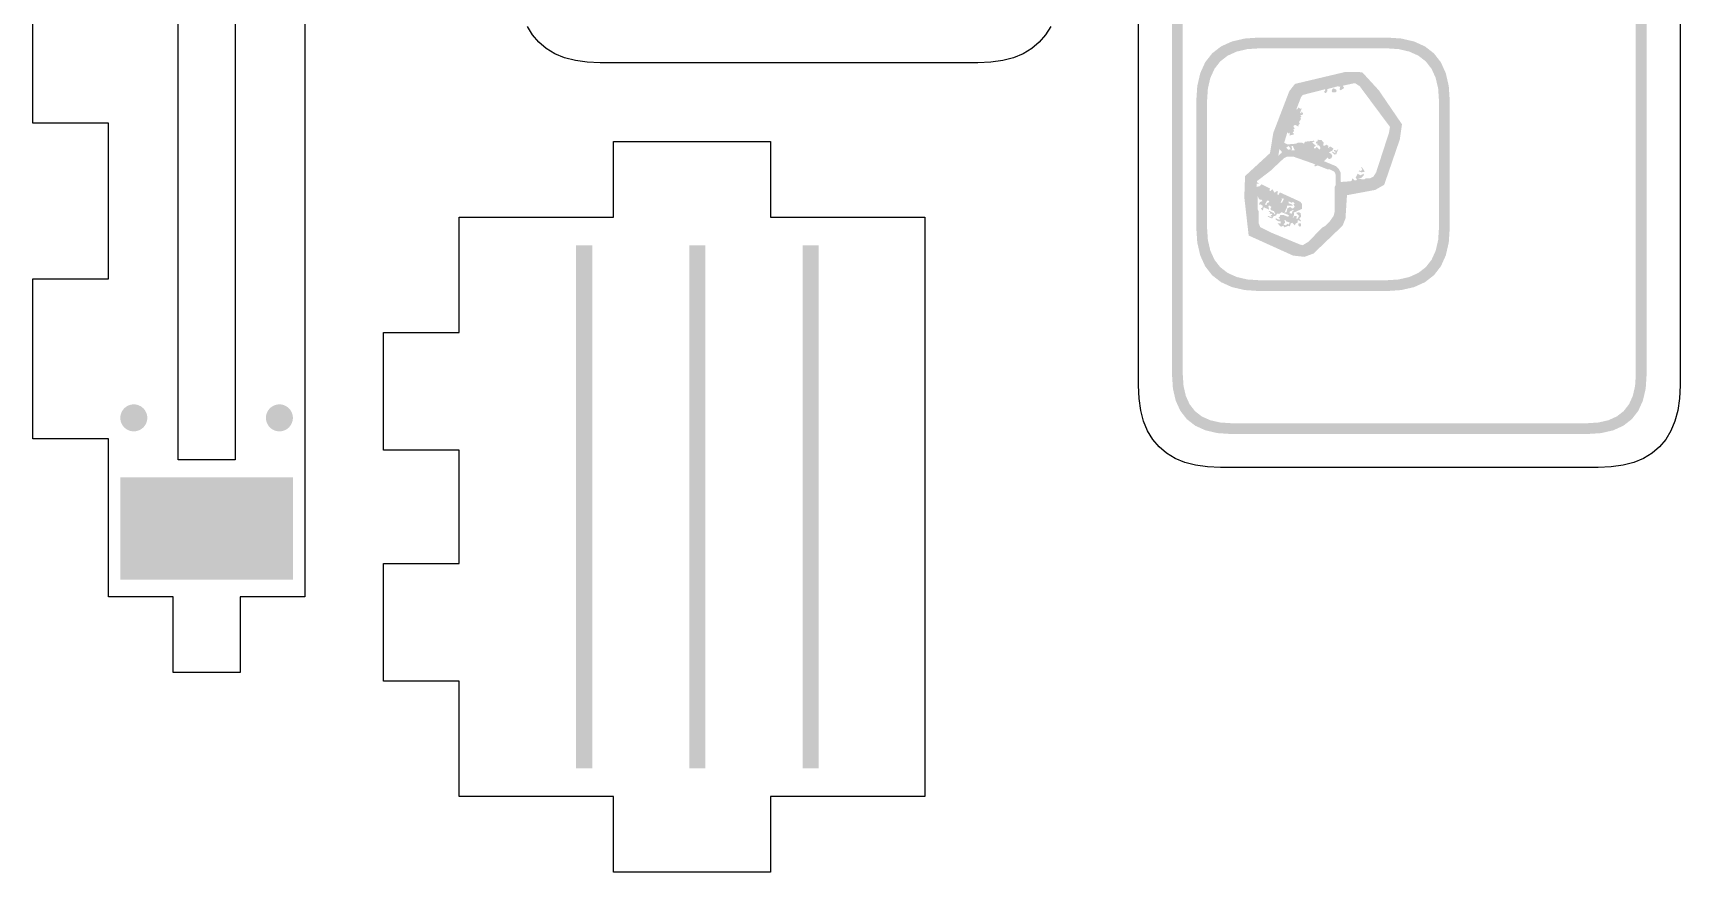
# Model space of a CAD drawing. Header units: millimetres. Extents: x 6 to 441, y 6 to 299.
# Drawn here: x 218 to 279, y 6 to 37.1 of the extents above; entities that cross this region are included whole.
import ezdxf

# ---------------------------------------------------------------- set-up
doc = ezdxf.new("R2010")
doc.units = ezdxf.units.MM
doc.layers.add('CUT', color=1, linetype='Continuous')
doc.layers.add('RASTER', color=7, linetype='Continuous')

msp = doc.modelspace()

# ---------------------------------------------------------------- hatches: boundary and pattern name
at = {"layer": 'RASTER'}
h = msp.add_hatch(color=7, dxfattribs=at)
h.paths.add_polyline_path([(275.6, 83.8), (276.116, 83.766), (276.563, 83.663), (276.941, 83.491), (277.25, 83.25), (277.491, 82.941), (277.663, 82.563), (277.766, 82.116), (277.8, 81.6), (277.8, 24.4), (277.766, 23.884), (277.662, 23.438), (277.491, 23.059), (277.25, 22.75), (276.941, 22.509), (276.563, 22.337), (276.116, 22.234), (275.6, 22.2), (262.4, 22.2), (261.884, 22.234), (261.438, 22.338), (261.059, 22.509), (260.75, 22.75), (260.509, 23.059), (260.337, 23.438), (260.234, 23.884), (260.2, 24.4), (260.2, 81.6), (260.234, 82.116), (260.338, 82.563), (260.509, 82.941), (260.75, 83.25), (261.059, 83.491), (261.438, 83.663), (261.884, 83.766), (262.4, 83.8)])
h.paths.add_polyline_path([(275.6, 83.4), (262.4, 83.4), (261.978, 83.372), (261.612, 83.288), (261.303, 83.147), (261.05, 82.95), (260.853, 82.697), (260.713, 82.387), (260.628, 82.022), (260.6, 81.6), (260.6, 24.4), (260.628, 23.978), (260.713, 23.612), (260.853, 23.303), (261.05, 23.05), (261.303, 22.853), (261.612, 22.713), (261.978, 22.628), (262.4, 22.6), (275.6, 22.6), (276.022, 22.628), (276.388, 22.713), (276.697, 22.853), (276.95, 23.05), (277.147, 23.303), (277.287, 23.612), (277.372, 23.978), (277.4, 24.4), (277.4, 81.6), (277.372, 82.022), (277.287, 82.387), (277.147, 82.697), (276.95, 82.95), (276.697, 83.147), (276.388, 83.288), (276.022, 83.372), (275.6, 83.4)], flags=0)
h = msp.add_hatch(color=7, dxfattribs=at)
h.paths.add_polyline_path([(268.15, 36.9), (268.701, 36.863), (269.178, 36.753), (269.582, 36.57), (269.913, 36.313), (270.17, 35.982), (270.353, 35.578), (270.463, 35.101), (270.5, 34.55), (270.5, 29.85), (270.463, 29.299), (270.353, 28.822), (270.17, 28.418), (269.913, 28.087), (269.582, 27.83), (269.178, 27.647), (268.701, 27.537), (268.15, 27.5), (263.45, 27.5), (262.899, 27.537), (262.422, 27.647), (262.018, 27.83), (261.688, 28.087), (261.43, 28.418), (261.247, 28.822), (261.137, 29.299), (261.1, 29.85), (261.1, 34.55), (261.137, 35.101), (261.247, 35.578), (261.43, 35.982), (261.688, 36.313), (262.018, 36.57), (262.422, 36.753), (262.899, 36.863), (263.45, 36.9)])
h.paths.add_polyline_path([(268.15, 36.5), (263.45, 36.5), (262.993, 36.47), (262.597, 36.378), (262.262, 36.226), (261.987, 36.013), (261.774, 35.738), (261.622, 35.403), (261.53, 35.007), (261.5, 34.55), (261.5, 29.85), (261.53, 29.393), (261.622, 28.997), (261.774, 28.662), (261.987, 28.387), (262.262, 28.174), (262.597, 28.022), (262.993, 27.93), (263.45, 27.9), (268.15, 27.9), (268.607, 27.93), (269.003, 28.022), (269.338, 28.174), (269.613, 28.387), (269.826, 28.662), (269.978, 28.997), (270.07, 29.393), (270.1, 29.85), (270.1, 34.55), (270.07, 35.007), (269.978, 35.403), (269.826, 35.738), (269.613, 36.013), (269.338, 36.226), (269.003, 36.378), (268.607, 36.47), (268.15, 36.5)], flags=0)
h = msp.add_hatch(color=7, dxfattribs=at)
h.paths.add_polyline_path([(268.728, 33.684), (268.647, 33.12), (268.069, 31.44), (267.737, 31.25), (266.689, 31.055), (266.633, 30.19), (266.526, 29.925), (265.448, 28.892), (265.113, 28.769), (264.688, 28.816), (263.043, 29.56), (262.881, 30.978), (262.909, 31.764), (263.834, 32.615), (263.956, 33.365), (264.55, 34.913), (264.76, 35.181), (266.641, 35.627), (267.254, 35.614), (267.869, 34.943)])
h.paths.add_polyline_path([(268.393, 33.606), (267.618, 34.744), (267.111, 35.297), (266.676, 35.306), (264.943, 34.895), (264.831, 34.753), (264.267, 33.281), (264.132, 32.454), (263.224, 31.619), (263.201, 30.991), (263.34, 29.777), (264.773, 29.129), (265.073, 29.095), (265.274, 29.17), (266.255, 30.109), (266.317, 30.262), (266.386, 31.324), (267.625, 31.555), (267.806, 31.658), (268.335, 33.195), (268.393, 33.606)], flags=0)
h = msp.add_hatch(color=7, dxfattribs=at)
h.paths.add_polyline_path([(268.491, 33.576), (268.502, 33.513), (268.355, 33), (267.952, 31.791), (267.853, 31.596), (267.586, 31.461), (266.439, 31.289), (266.413, 30.288), (266.351, 30.13), (266.094, 29.837), (265.925, 29.713), (265.398, 29.178), (265.251, 29.068), (265.13, 29.005), (264.91, 29.005), (263.25, 29.727), (263.188, 29.995), (263.151, 30.874), (263.114, 30.948), (263.114, 31.607), (263.36, 31.875), (263.455, 31.926), (263.616, 32.095), (263.712, 32.146), (264.261, 32.623), (264.261, 32.681), (264.203, 32.733), (264.104, 32.927), (264.141, 33.147), (264.727, 34.686), (264.826, 34.88), (264.899, 34.954), (265.167, 35.053), (266.266, 35.273), (266.633, 35.382), (267.036, 35.419), (267.23, 35.32), (267.34, 35.21), (268.33, 33.891)])
h.paths.add_polyline_path([(268.282, 33.587), (267.157, 35.1), (266.999, 35.199), (266.926, 35.199), (266.534, 35.115), (266.585, 35.027), (266.45, 34.943), (266.413, 34.979), (266.439, 35.078), (266.34, 35.089), (265.962, 34.99), (265.962, 34.917), (265.9, 34.833), (265.837, 34.88), (265.889, 34.954), (265.863, 34.979), (265.046, 34.77), (264.984, 34.686), (264.811, 34.235), (264.848, 34.235), (264.885, 34.309), (264.958, 34.257), (265.009, 34.272), (264.947, 34.1), (264.995, 34.089), (264.995, 34.162), (265.057, 34.1), (265.046, 34.037), (264.958, 34.015), (265.009, 33.964), (264.958, 33.942), (264.984, 33.88), (264.91, 33.77), (264.936, 33.708), (264.885, 33.649), (264.899, 33.598), (264.764, 33.66), (264.716, 33.634), (264.701, 33.598), (264.753, 33.524), (264.701, 33.502), (264.727, 33.44), (264.665, 33.356), (264.716, 33.356), (264.716, 33.304), (264.555, 33.268), (264.569, 33.392), (264.533, 33.341), (264.481, 33.392), (264.36, 33), (264.481, 32.938), (264.8, 32.964), (264.874, 33), (265.02, 33), (265.093, 32.964), (265.13, 33.037), (265.46, 33.074), (265.486, 33.048), (265.398, 33.011), (265.533, 32.89), (265.471, 32.843), (265.471, 32.791), (265.522, 32.791), (265.559, 32.843), (265.68, 32.744), (265.706, 32.806), (265.654, 32.901), (265.581, 32.901), (265.607, 32.964), (265.544, 32.975), (265.533, 33.037), (265.596, 33.048), (265.607, 33.11), (265.742, 33.099), (265.826, 33), (265.801, 32.901), (265.863, 32.89), (265.936, 32.927), (265.999, 32.879), (265.999, 32.806), (266.035, 32.791), (266.021, 32.843), (266.083, 32.854), (266.193, 32.78), (266.131, 32.696), (266.01, 32.634), (266.109, 32.586), (266.145, 32.513), (266.109, 32.425), (266.021, 32.388), (265.973, 32.45), (265.837, 32.315), (266.277, 32.132), (266.387, 32.022), (266.45, 31.901), (266.461, 31.545), (266.816, 31.571), (266.864, 31.596), (266.889, 31.681), (266.963, 31.607), (267.036, 31.607), (267.062, 31.633), (267.01, 31.706), (267.084, 31.853), (267.183, 31.791), (267.318, 31.853), (267.303, 31.78), (267.208, 31.692), (267.084, 31.655), (267.329, 31.644), (267.402, 31.681), (267.549, 31.681), (267.67, 31.743), (267.769, 31.901), (268.245, 33.367)], flags=0)
h.paths.add_polyline_path([(267.355, 31.926), (267.219, 31.901), (267.12, 31.948), (267.146, 31.974), (267.208, 31.948), (267.256, 32.011), (267.194, 32.11), (267.267, 32.058)], flags=0)
h.paths.add_polyline_path([(266.365, 32.769), (266.292, 32.571), (266.23, 32.56), (266.131, 32.645), (266.156, 32.67), (266.255, 32.608), (266.266, 32.67), (266.204, 32.681), (266.204, 32.733), (266.303, 32.707)], flags=0)
h.paths.add_polyline_path([(266.292, 34.968), (266.303, 34.906), (266.266, 34.869), (266.156, 34.869), (266.12, 34.906), (266.145, 34.99), (266.193, 35.016)], flags=0)
h.paths.add_polyline_path([(266.266, 31.827), (266.219, 31.926), (266.046, 32.011), (265.973, 32.011), (265.607, 32.157), (265.497, 32.121), (265.471, 32.146), (265.522, 32.183), (265.423, 32.231), (264.69, 32.487), (264.47, 32.487), (264.349, 32.425), (263.858, 31.963), (263.36, 31.582), (263.345, 31.545), (263.433, 31.472), (263.345, 31.487), (263.334, 31.388), (263.345, 31.362), (263.444, 31.388), (263.517, 31.461), (263.836, 31.303), (263.811, 31.241), (263.847, 31.204), (263.921, 31.278), (264.005, 31.142), (264.067, 31.204), (264.13, 31.193), (264.104, 31.094), (264.141, 31.058), (264.203, 31.157), (264.958, 30.812), (265.02, 30.728), (265.02, 30.545), (264.716, 30.409), (264.727, 30.325), (264.665, 30.189), (264.738, 30.277), (264.826, 30.277), (264.811, 30.189), (264.863, 30.189), (264.91, 30.288), (264.8, 30.398), (264.899, 30.424), (264.973, 30.387), (264.984, 30.251), (264.921, 30.189), (264.984, 30.105), (264.958, 30.079), (264.899, 30.13), (264.863, 30.116), (264.863, 30.043), (264.789, 30.006), (264.753, 29.933), (264.654, 30.032), (264.606, 30.006), (264.569, 29.896), (264.507, 29.922), (264.371, 29.859), (264.324, 29.922), (264.25, 29.885), (264.203, 29.911), (264.115, 30.021), (264.24, 30.006), (264.225, 30.079), (264.13, 30.094), (264.042, 30.152), (264.042, 30.204), (264.177, 30.141), (264.203, 30.167), (264.152, 30.24), (264.203, 30.262), (264.214, 30.325), (264.324, 30.325), (264.507, 30.251), (264.533, 30.314), (264.261, 30.424), (264.177, 30.361), (264.093, 30.372), (264.056, 30.299), (263.968, 30.277), (263.91, 30.189), (263.748, 30.262), (263.774, 30.288), (263.91, 30.226), (263.858, 30.314), (263.921, 30.325), (263.895, 30.372), (263.822, 30.372), (263.836, 30.424), (263.785, 30.446), (263.811, 30.471), (263.983, 30.387), (264.005, 30.336), (264.031, 30.361), (263.983, 30.46), (263.873, 30.497), (263.847, 30.545), (263.884, 30.618), (263.8, 30.68), (263.774, 30.655), (263.8, 30.519), (263.602, 30.607), (263.565, 30.482), (263.492, 30.556), (263.565, 30.607), (263.565, 30.666), (263.47, 30.717), (263.419, 30.702), (263.455, 30.79), (263.554, 30.838), (263.528, 30.885), (263.433, 30.9), (263.382, 31.01), (263.371, 30.545), (263.408, 30.471), (263.408, 30.032), (263.47, 29.874), (263.884, 29.665), (264.947, 29.225), (265.046, 29.2), (265.251, 29.324), (265.779, 29.859), (265.874, 29.911), (266.057, 30.094), (266.193, 30.288), (266.23, 30.435), (266.23, 31.351), (266.266, 31.424)], flags=0)
h.paths.add_polyline_path([(264.973, 30.021), (264.984, 29.922), (264.947, 29.885), (264.899, 29.911), (264.874, 29.995)], flags=0)
h.paths.add_polyline_path([(264.753, 32.718), (264.679, 32.879), (264.628, 32.879), (264.654, 32.78), (264.628, 32.718)], flags=0)
h.paths.add_polyline_path([(264.753, 30.739), (264.69, 30.801), (264.628, 30.776), (264.518, 30.827), (264.533, 30.754), (264.665, 30.702), (264.679, 30.666), (264.459, 30.666), (264.459, 30.592), (264.371, 30.409), (264.445, 30.424), (264.481, 30.57), (264.58, 30.618), (264.665, 30.556), (264.701, 30.57), (264.753, 30.629), (264.701, 30.717)], flags=0)
h.paths.add_polyline_path([(264.716, 30.482), (264.69, 30.508), (264.569, 30.446), (264.569, 30.387), (264.643, 30.372), (264.665, 30.46)], flags=0)
h.paths.add_polyline_path([(264.606, 32.755), (264.533, 32.879), (264.434, 32.817), (264.507, 32.744)], flags=0)
h.paths.add_polyline_path([(264.569, 30.043), (264.445, 30.079), (264.397, 30.141), (264.371, 30.13), (264.397, 30.032), (264.335, 29.969), (264.423, 29.933), (264.47, 29.995), (264.533, 29.969)], flags=0)
h.paths.add_polyline_path([(264.349, 30.922), (264.261, 30.937), (264.276, 30.885), (264.225, 30.776), (264.276, 30.776)], flags=0)
h.paths.add_polyline_path([(263.811, 30.801), (263.785, 30.849), (263.726, 30.849), (263.638, 30.702), (263.726, 30.702), (263.712, 30.754)], flags=0)
for points in [[(238.7, 29.2), (238.7, 9.8), (238.1, 9.8), (238.1, 29.2)], [(242.9, 29.2), (242.9, 9.8), (242.3, 9.8), (242.3, 29.2)], [(247.1, 29.2), (247.1, 9.8), (246.5, 9.8), (246.5, 29.2)], [(222.2, 22.799), (222.196, 22.734), (222.183, 22.67), (222.162, 22.608), (222.133, 22.549), (222.097, 22.495), (222.054, 22.445), (222.004, 22.402), (221.95, 22.366), (221.891, 22.337), (221.829, 22.316), (221.765, 22.303), (221.7, 22.299), (221.635, 22.303), (221.571, 22.316), (221.509, 22.337), (221.45, 22.366), (221.396, 22.402), (221.346, 22.445), (221.303, 22.495), (221.267, 22.549), (221.238, 22.608), (221.217, 22.67), (221.204, 22.734), (221.2, 22.799), (221.204, 22.864), (221.217, 22.928), (221.238, 22.99), (221.267, 23.049), (221.303, 23.103), (221.346, 23.153), (221.396, 23.196), (221.45, 23.232), (221.509, 23.261), (221.571, 23.282), (221.635, 23.295), (221.7, 23.299), (221.765, 23.295), (221.829, 23.282), (221.891, 23.261), (221.95, 23.232), (222.004, 23.196), (222.054, 23.153), (222.097, 23.103), (222.133, 23.049), (222.162, 22.99), (222.183, 22.928), (222.196, 22.864)], [(227.6, 22.799), (227.596, 22.734), (227.583, 22.67), (227.562, 22.608), (227.533, 22.549), (227.497, 22.495), (227.454, 22.445), (227.404, 22.402), (227.35, 22.366), (227.291, 22.337), (227.229, 22.316), (227.165, 22.303), (227.1, 22.299), (227.035, 22.303), (226.971, 22.316), (226.909, 22.337), (226.85, 22.366), (226.796, 22.402), (226.746, 22.445), (226.703, 22.495), (226.667, 22.549), (226.638, 22.608), (226.617, 22.67), (226.604, 22.734), (226.6, 22.799), (226.604, 22.864), (226.617, 22.928), (226.638, 22.99), (226.667, 23.049), (226.703, 23.103), (226.746, 23.153), (226.796, 23.196), (226.85, 23.232), (226.909, 23.261), (226.971, 23.282), (227.035, 23.295), (227.1, 23.299), (227.165, 23.295), (227.229, 23.282), (227.291, 23.261), (227.35, 23.232), (227.404, 23.196), (227.454, 23.153), (227.497, 23.103), (227.533, 23.049), (227.562, 22.99), (227.583, 22.928), (227.596, 22.864)], [(227.6, 20.599), (227.6, 16.799), (221.2, 16.799), (221.2, 20.599)]]:
    msp.add_hatch(color=7, dxfattribs=at).paths.add_polyline_path(points)

# ---------------------------------------------------------------- linework, layer by layer
at = {"layer": 'CUT'}
for points in [[(279.04, 82.001), (279.04, 23.999), (279.019, 23.517), (278.956, 23.075), (278.851, 22.675), (278.703, 22.315), (278.512, 21.997), (278.278, 21.722), (278.003, 21.488), (277.685, 21.297), (277.325, 21.149), (276.925, 21.044), (276.483, 20.981), (276.001, 20.96), (261.999, 20.96), (261.517, 20.981), (261.075, 21.044), (260.675, 21.149), (260.315, 21.297), (259.997, 21.488), (259.722, 21.722), (259.488, 21.997), (259.297, 22.315), (259.149, 22.675), (259.044, 23.075), (258.981, 23.517), (258.96, 23.999), (258.96, 82.001)], [(255.703, 37.315), (255.512, 36.997), (255.278, 36.722), (255.003, 36.488), (254.685, 36.297), (254.325, 36.149), (253.925, 36.044), (253.483, 35.981), (253.001, 35.96), (238.999, 35.96), (238.517, 35.981), (238.075, 36.044), (237.675, 36.149), (237.315, 36.297), (236.997, 36.488), (236.722, 36.722), (236.488, 36.997), (236.297, 37.315)]]:
    msp.add_lwpolyline(points, dxfattribs=at)
for points in [[(228.04, 57.24), (228.04, 16.159), (225.64, 16.159), (225.64, 13.359), (223.16, 13.359), (223.16, 16.159), (220.76, 16.159), (220.76, 22.016), (217.96, 22.016), (217.96, 27.954), (220.76, 27.954), (220.76, 33.731), (217.96, 33.731), (217.96, 39.668), (220.76, 39.668), (220.76, 45.445), (217.96, 45.445), (217.96, 51.383), (220.76, 51.383), (220.76, 57.24), (223.16, 57.24), (223.16, 60.04), (225.64, 60.04), (225.64, 57.24)], [(225.46, 52.16), (225.46, 21.239), (223.34, 21.239), (223.34, 52.16)], [(251.04, 30.24), (251.04, 8.76), (245.307, 8.76), (245.307, 5.96), (239.493, 5.96), (239.493, 8.76), (233.76, 8.76), (233.76, 13.04), (230.96, 13.04), (230.96, 17.4), (233.76, 17.4), (233.76, 21.6), (230.96, 21.6), (230.96, 25.96), (233.76, 25.96), (233.76, 30.24), (239.493, 30.24), (239.493, 33.04), (245.307, 33.04), (245.307, 30.24)]]:
    msp.add_lwpolyline(points, close=True, dxfattribs=at)

doc.saveas('drawing.dxf')
